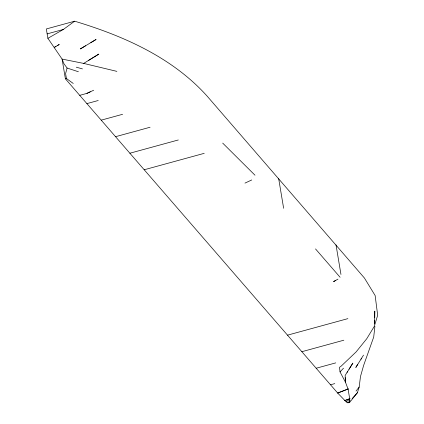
<?xml version="1.0" encoding="UTF-8"?>
<svg xmlns="http://www.w3.org/2000/svg" width="424" height="424" viewBox="0 0 424 424"><rect width="100%" height="100%" fill="white"/><g stroke="black" fill="none" stroke-linecap="round" stroke-linejoin="round"><path stroke-width="0.64" d="M374.477 321.424L374.519 320.576L374.381 324.031L374.784 311.11L374.774 317.401M374.461 323.173L374.615 320.29M116.881 71.37L83.676 63.409L62.09 59.084L65.391 78.806L337.679 393.048L346.201 401.894L347.85 402.8L349.434 402.636L349.747 399.021L348.093 389.163L345.417 382.093L340.037 371.906L339.497 367.301L341.023 366.272L356.112 351.915L366.718 338.776L374.233 326.485L377.678 315.313L375.145 295.544L364.417 278.017L207.034 96.015C172.308 57.425 123.506 35.897 74.656 21.2L46.322 28.959L47.891 38.324L62.09 59.084L63.945 63.733L67.087 68.031L78.392 71.751M349.434 402.636L357.411 392.719L359.16 387.086L360.495 376.491L363.633 365.398L373.714 337.016L374.896 326.385M67.087 68.031L65.598 73.591L66.42 78.52L73.257 83.47M349.01 369.283L352.869 363.108L347.076 372.373M360.957 359.234L363.522 355.116M347.717 371.339L345.147 375.457L345.417 382.093L345.237 377.667M357.734 364.38L355.805 367.465L361.598 358.206M356.022 391.066L359.16 387.086M357.411 392.719L352.153 398.571M340.408 371.599L340.037 371.906L343.509 368.191M347.85 402.8L350.144 400.542M346.201 401.894L349.986 398.846M47.891 38.324L63.372 29.447L74.656 21.2M83.676 63.409L98.824 54.102L88.727 60.303M85.579 45.781L80.327 48.935L96.084 39.469L90.831 42.623M55.984 46.401L54.346 47.366L59.254 44.478L57.622 45.437M335.76 280.381L333.545 281.631L337.976 279.13M79.723 95.342L86.931 93.37L90.307 91.801M86.931 93.37L93.683 90.233M244.982 183.104L251.734 179.967M348.215 388.946L337.679 393.048L348.247 388.93M47.149 33.888L63.372 29.447M65.391 78.806L66.42 78.52M86.888 103.615L98.22 100.509M101.219 120.151L122.594 114.3M115.551 136.692L150.059 127.242M129.882 153.228L178.297 139.973M144.208 169.77L204.22 153.34M287.52 335.161L347.887 318.631M301.851 351.703L343.832 340.207M316.182 368.239L335.755 362.88M330.513 384.78L334.79 383.609M76.278 67.178L82.447 68.9M222.706 143.116L254.978 175.213M315.52 248.915L340.085 277.264M336.009 244.871L340.96 274.445M278.69 178.711L283.635 208.29M349.837 398.714L344.717 400.579L349.837 398.714"/></g></svg>
